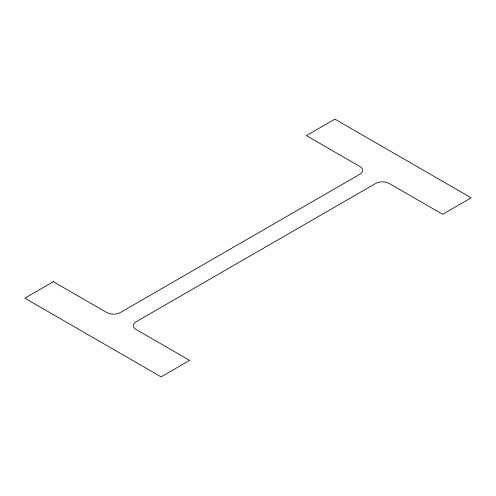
<?xml version="1.0" encoding="UTF-8"?>
<svg xmlns="http://www.w3.org/2000/svg" width="496" height="496" viewBox="0 0 496 496"><rect width="100%" height="100%" fill="white"/><g stroke="black" fill="none" stroke-linecap="round" stroke-linejoin="round"><path stroke-width="0.74" d="M53.332 281.691L24.8 298.17L161.107 376.861L189.639 360.387L136.158 329.511A9.517 5.493 0 0 1 136.158 321.737L375.72 183.427A9.517 5.493 0 0 1 389.18 183.427L442.668 214.309L471.2 197.83L334.893 119.139L306.361 135.613L359.842 166.489A9.517 5.493 0 0 1 359.842 174.263L120.28 312.573A9.517 5.493 0 0 1 106.82 312.573L53.332 281.691"/></g></svg>
